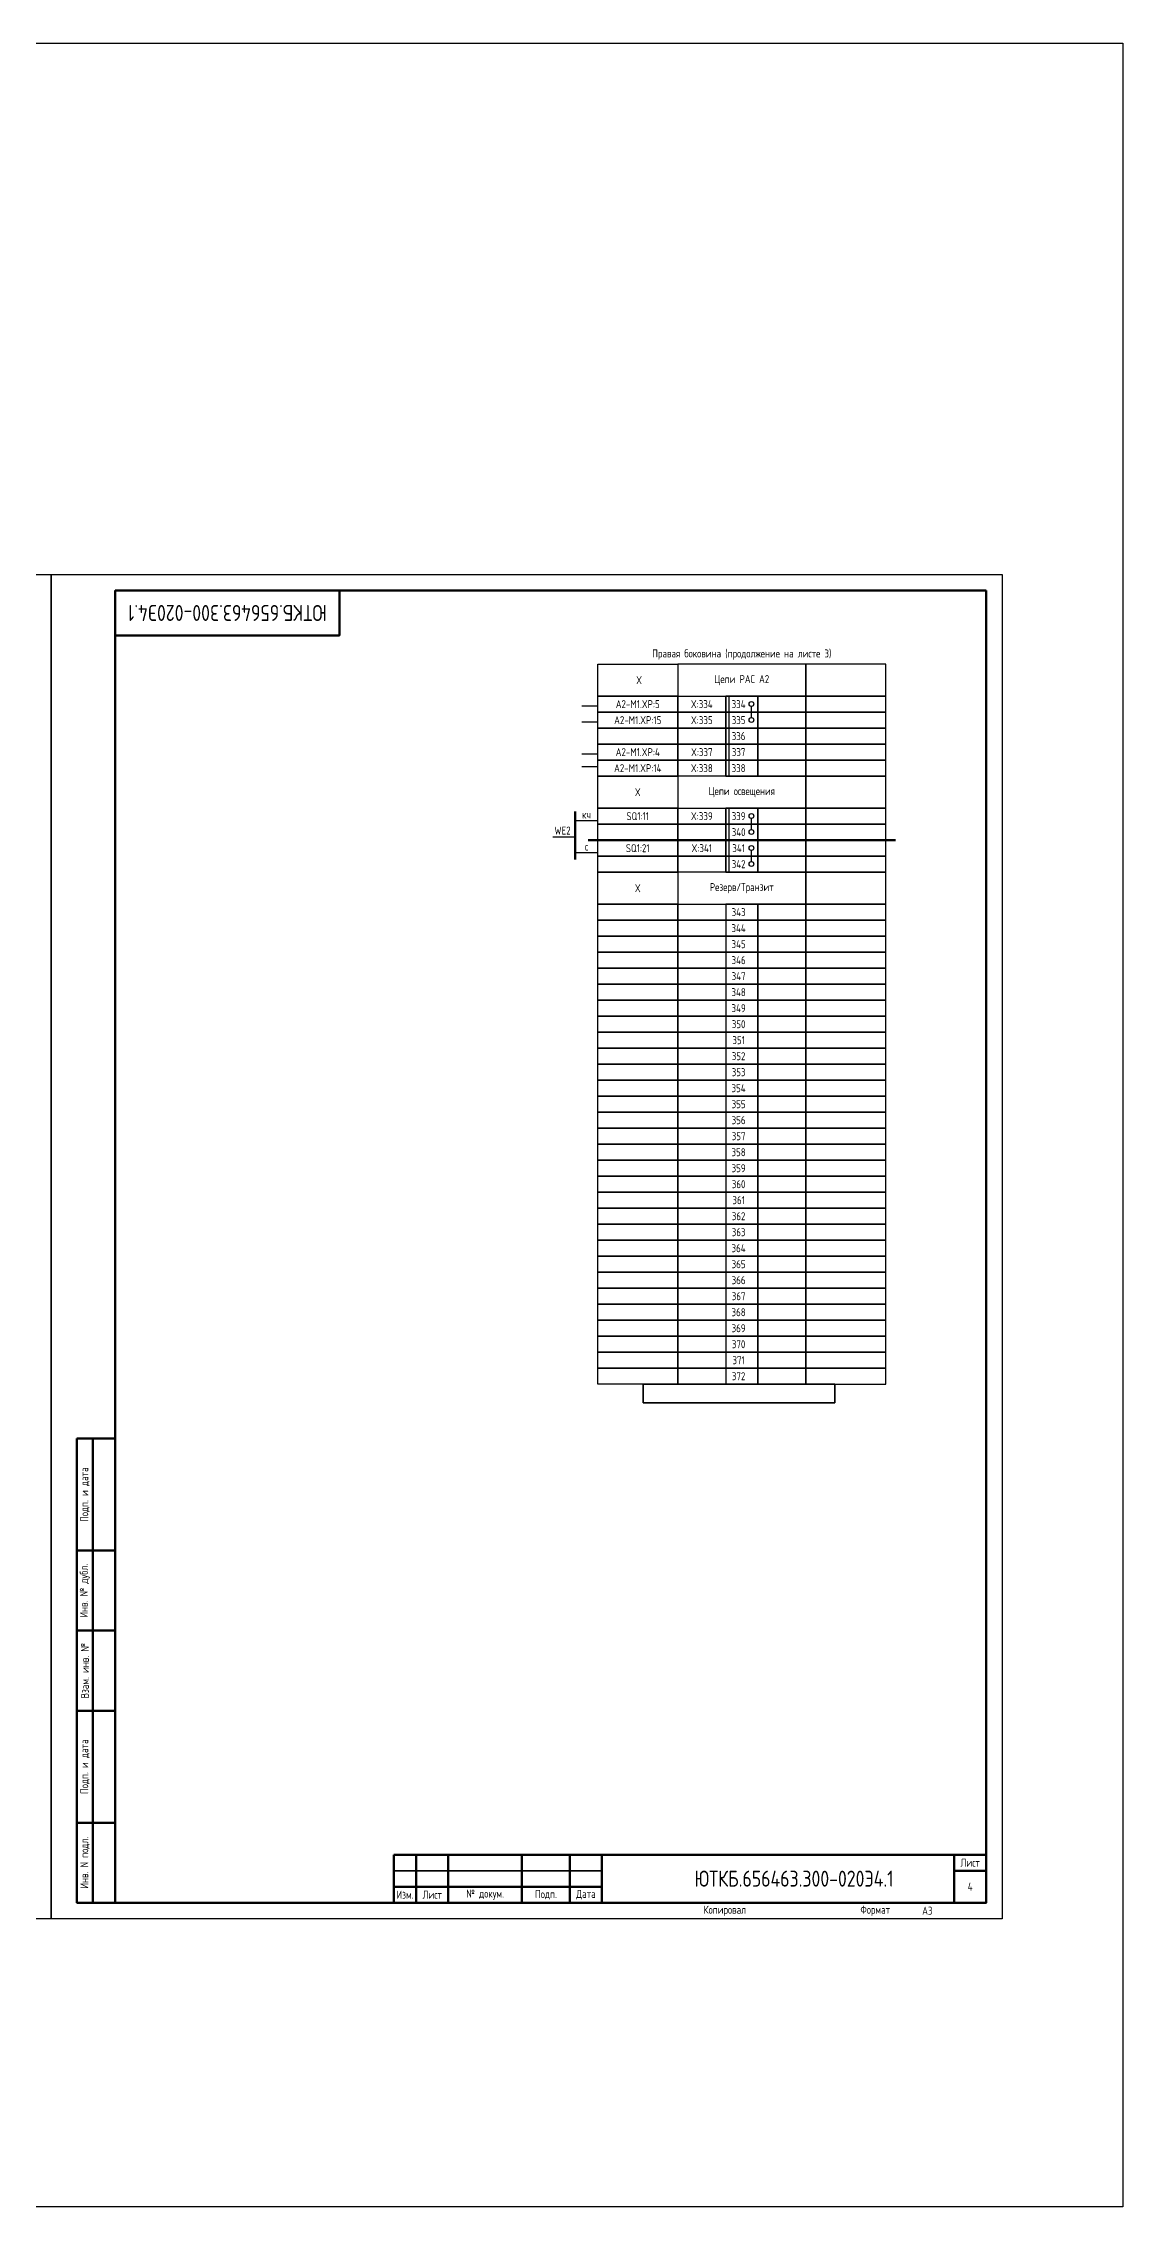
# Model space of a CAD drawing. Header units: millimetres. Extents: x -1117 to 5846, y -90 to 586.
# Drawn here: x 5508 to 5846, y -90 to 586 of the extents above; entities that cross this region are included whole.
import ezdxf

# ---------------------------------------------------------------- set-up
doc = ezdxf.new("R2010")
doc.units = ezdxf.units.MM
doc.styles.add('Gost_type_A', font='GOST_0.TTF')

# ---------------------------------------------------------------- blocks, each defined once
blk = doc.blocks.new('Штамп левый нижний')
at = {"lineweight": 50}
for points in [[(-12, 145), (-7, 145), (-7, 110), (-12, 110)], [(-7, 145), (0, 145), (0, 110), (-7, 110)], [(-12, 110), (-7, 110), (-7, 85), (-12, 85)], [(-7, 110), (0, 110), (0, 85), (-7, 85)], [(-12, 85), (-7, 85), (-7, 60), (-12, 60)], [(-7, 85), (0, 85), (0, 60), (-7, 60)], [(-12, 60), (-7, 60), (-7, 25), (-12, 25)], [(-7, 60), (0, 60), (0, 25), (-7, 25)], [(-12, 25), (-7, 25), (-7, 0), (-12, 0)], [(-7, 25), (0, 25), (0, 0), (-7, 0)]]:
    blk.add_lwpolyline(points, close=True, dxfattribs=at)
at = {"char_height": 2.5, "attachment_point": 5, "rotation": 90, "style": 'Gost_type_A'}
for s, insert, width in [('Подп. и дата', (-9.5, 127.5), 35), ('Инв. № дубл.', (-9.5, 97.5), 25), ('Взам. инв. №', (-9.5, 72.5), 25), ('Подп. и дата', (-9.5, 42.5), 35), ('Инв. N подл.', (-9.5, 12.5), 25)]:
    blk.add_mtext(s, dxfattribs=dict(at, insert=insert, width=width))
blk = doc.blocks.new('Штамп угловой верхний')
at = {"lineweight": 50}
blk.add_lwpolyline([(0, 0), (70, 0), (70, -14), (0, -14)], close=True, dxfattribs=at)
blk = doc.blocks.new('Штамп малый нижний')
at = {"lineweight": 50}
for points in [[(-185, 15), (-178, 15), (-178, 5), (-185, 5)], [(-178, 15), (-168, 15), (-168, 5), (-178, 5)], [(-168, 15), (-145, 15), (-145, 5), (-168, 5)], [(-145, 15), (-130, 15), (-130, 5), (-145, 5)], [(-130, 15), (-120, 15), (-120, 5), (-130, 5)], [(-120, 15), (-10, 15), (-10, 0), (-120, 0)], [(-10, 15), (0, 15), (0, 10), (-10, 10)], [(-10, 10), (0, 10), (0, 0), (-10, 0)], [(-185, 5), (-178, 5), (-178, 0), (-185, 0)], [(-178, 5), (-168, 5), (-168, 0), (-178, 0)], [(-168, 5), (-145, 5), (-145, 0), (-168, 0)], [(-145, 5), (-130, 5), (-130, 0), (-145, 0)], [(-130, 5), (-120, 5), (-120, 0), (-130, 0)]]:
    blk.add_lwpolyline(points, close=True, dxfattribs=at)
for points in [[(-185, 15), (-178, 15), (-178, 10), (-185, 10)], [(-178, 15), (-168, 15), (-168, 10), (-178, 10)], [(-168, 15), (-145, 15), (-145, 10), (-168, 10)], [(-145, 15), (-130, 15), (-130, 10), (-145, 10)], [(-130, 15), (-120, 15), (-120, 10), (-130, 10)], [(-185, 10), (-178, 10), (-178, 5), (-185, 5)], [(-178, 10), (-168, 10), (-168, 5), (-178, 5)], [(-168, 10), (-145, 10), (-145, 5), (-168, 5)], [(-145, 10), (-130, 10), (-130, 5), (-145, 5)], [(-130, 10), (-120, 10), (-120, 5), (-130, 5)]]:
    blk.add_lwpolyline(points, close=True)
at = {"char_height": 2.5, "style": 'Gost_type_A'}
for s, insert, width, attachment_point in [('Лист', (-5, 12.5), 10, 5), ('Изм.', (-181.5, 2.5), 7, 5), ('Лист', (-173, 2.5), 10, 5), ('№ докум.', (-156.5, 2.5), 23, 5), ('Подп.', (-137.5, 2.5), 15, 5), ('Дата', (-125, 2.5), 10, 5), ('Копировал', (-75, -2.53), 13.1202, 6), ('Формат', (-30, -2.53), 13.1202, 6)]:
    blk.add_mtext(s, dxfattribs=dict(at, insert=insert, width=width, attachment_point=attachment_point))

msp = doc.modelspace()

# ---------------------------------------------------------------- linework, layer by layer
for p, q in [((5676.67, 379), (5681.67, 379)), ((5676.67, 374), (5681.67, 374)), ((5676.67, 364), (5681.67, 364)), ((5676.67, 360), (5681.67, 360)), ((5667.67, 338), (5674.67, 338)), ((5681.67, 343), (5674.67, 343)), ((5681.67, 333), (5674.67, 333))]:
    msp.add_line(p, q)
at = {"lineweight": -2}
for p, q in [((5729.67, 375.25), (5729.67, 378.75)), ((5729.67, 340.25), (5729.67, 343.75)), ((5729.67, 330.25), (5729.67, 333.75))]:
    msp.add_line(p, q, dxfattribs=at)
at = {"linetype": 'ByBlock', "lineweight": 60}
msp.add_line((5674.67, 331), (5674.67, 346), dxfattribs=at)
at = {"lineweight": 50}
msp.add_line((5678.67, 337), (5774.67, 337), dxfattribs=at)
for points in [[(-1117.42, 586), (5845.64, 586), (5845.64, -90), (-1117.42, -90)], [(5511, 420), (5511, 0), (5214, 0), (5214, 420)], [(5808, 420), (5808, 0), (5511, 0), (5511, 420)], [(5681.67, 392), (5706.67, 392), (5706.67, 382), (5681.67, 382)], [(5681.67, 392), (5706.67, 392), (5706.67, 382), (5681.67, 382)], [(5746.67, 392), (5706.67, 392), (5706.67, 382), (5746.67, 382)], [(5771.67, 392), (5746.67, 392), (5746.67, 382), (5771.67, 382)], [(5681.67, 382), (5706.67, 382), (5706.67, 377), (5681.67, 377)], [(5706.67, 382), (5721.67, 382), (5721.67, 377), (5706.67, 377)], [(5731.67, 382), (5721.67, 382), (5721.67, 377), (5731.67, 377)], [(5721.67, 382), (5722.67, 382), (5722.67, 357), (5721.67, 357)], [(5746.67, 382), (5731.67, 382), (5731.67, 377), (5746.67, 377)], [(5771.67, 382), (5746.67, 382), (5746.67, 377), (5771.67, 377)], [(5681.67, 377), (5706.67, 377), (5706.67, 372), (5681.67, 372)], [(5681.67, 372), (5706.67, 372), (5706.67, 367), (5681.67, 367)], [(5706.67, 377), (5721.67, 377), (5721.67, 372), (5706.67, 372)], [(5706.67, 372), (5721.67, 372), (5721.67, 367), (5706.67, 367)], [(5731.67, 377), (5721.67, 377), (5721.67, 372), (5731.67, 372)], [(5731.67, 372), (5721.67, 372), (5721.67, 367), (5731.67, 367)], [(5746.67, 377), (5731.67, 377), (5731.67, 372), (5746.67, 372)], [(5746.67, 372), (5731.67, 372), (5731.67, 367), (5746.67, 367)], [(5771.67, 377), (5746.67, 377), (5746.67, 372), (5771.67, 372)], [(5771.67, 372), (5746.67, 372), (5746.67, 367), (5771.67, 367)], [(5681.67, 367), (5706.67, 367), (5706.67, 362), (5681.67, 362)], [(5706.67, 367), (5721.67, 367), (5721.67, 362), (5706.67, 362)], [(5731.67, 367), (5721.67, 367), (5721.67, 362), (5731.67, 362)], [(5746.67, 367), (5731.67, 367), (5731.67, 362), (5746.67, 362)], [(5771.67, 367), (5746.67, 367), (5746.67, 362), (5771.67, 362)], [(5681.67, 362), (5706.67, 362), (5706.67, 357), (5681.67, 357)], [(5706.67, 362), (5721.67, 362), (5721.67, 357), (5706.67, 357)], [(5731.67, 362), (5721.67, 362), (5721.67, 357), (5731.67, 357)], [(5746.67, 362), (5731.67, 362), (5731.67, 357), (5746.67, 357)], [(5771.67, 362), (5746.67, 362), (5746.67, 357), (5771.67, 357)], [(5681.67, 357), (5706.67, 357), (5706.67, 347), (5681.67, 347)], [(5746.67, 357), (5706.67, 357), (5706.67, 347), (5746.67, 347)], [(5771.67, 357), (5746.67, 357), (5746.67, 347), (5771.67, 347)], [(5681.67, 347), (5706.67, 347), (5706.67, 342), (5681.67, 342)], [(5706.67, 347), (5721.67, 347), (5721.67, 342), (5706.67, 342)], [(5731.67, 347), (5721.67, 347), (5721.67, 342), (5731.67, 342)], [(5721.67, 347), (5722.67, 347), (5722.67, 327), (5721.67, 327)], [(5746.67, 347), (5731.67, 347), (5731.67, 342), (5746.67, 342)], [(5771.67, 347), (5746.67, 347), (5746.67, 342), (5771.67, 342)], [(5681.67, 342), (5706.67, 342), (5706.67, 337), (5681.67, 337)], [(5706.67, 342), (5721.67, 342), (5721.67, 337), (5706.67, 337)], [(5731.67, 342), (5721.67, 342), (5721.67, 337), (5731.67, 337)], [(5746.67, 342), (5731.67, 342), (5731.67, 337), (5746.67, 337)], [(5771.67, 342), (5746.67, 342), (5746.67, 337), (5771.67, 337)], [(5681.67, 337), (5706.67, 337), (5706.67, 332), (5681.67, 332)], [(5681.67, 332), (5706.67, 332), (5706.67, 327), (5681.67, 327)], [(5706.67, 337), (5721.67, 337), (5721.67, 332), (5706.67, 332)], [(5706.67, 332), (5721.67, 332), (5721.67, 327), (5706.67, 327)], [(5731.67, 337), (5721.67, 337), (5721.67, 332), (5731.67, 332)], [(5731.67, 332), (5721.67, 332), (5721.67, 327), (5731.67, 327)], [(5746.67, 337), (5731.67, 337), (5731.67, 332), (5746.67, 332)], [(5746.67, 332), (5731.67, 332), (5731.67, 327), (5746.67, 327)], [(5771.67, 337), (5746.67, 337), (5746.67, 332), (5771.67, 332)], [(5771.67, 332), (5746.67, 332), (5746.67, 327), (5771.67, 327)], [(5681.67, 327), (5706.67, 327), (5706.67, 317), (5681.67, 317)], [(5746.67, 327), (5706.67, 327), (5706.67, 317), (5746.67, 317)], [(5771.67, 327), (5746.67, 327), (5746.67, 317), (5771.67, 317)], [(5681.67, 317), (5706.67, 317), (5706.67, 312), (5681.67, 312)], [(5681.67, 312), (5706.67, 312), (5706.67, 307), (5681.67, 307)], [(5681.67, 312), (5706.67, 312), (5706.67, 307), (5681.67, 307)], [(5706.67, 317), (5721.67, 317), (5721.67, 312), (5706.67, 312)], [(5706.67, 312), (5721.67, 312), (5721.67, 307), (5706.67, 307)], [(5706.67, 312), (5721.67, 312), (5721.67, 307), (5706.67, 307)], [(5731.67, 317), (5721.67, 317), (5721.67, 312), (5731.67, 312)], [(5731.67, 312), (5721.67, 312), (5721.67, 307), (5731.67, 307)], [(5731.67, 312), (5721.67, 312), (5721.67, 307), (5731.67, 307)], [(5746.67, 317), (5731.67, 317), (5731.67, 312), (5746.67, 312)], [(5746.67, 312), (5731.67, 312), (5731.67, 307), (5746.67, 307)], [(5746.67, 312), (5731.67, 312), (5731.67, 307), (5746.67, 307)], [(5771.67, 317), (5746.67, 317), (5746.67, 312), (5771.67, 312)], [(5771.67, 312), (5746.67, 312), (5746.67, 307), (5771.67, 307)], [(5771.67, 312), (5746.67, 312), (5746.67, 307), (5771.67, 307)], [(5681.67, 307), (5706.67, 307), (5706.67, 302), (5681.67, 302)], [(5681.67, 307), (5706.67, 307), (5706.67, 302), (5681.67, 302)], [(5706.67, 307), (5721.67, 307), (5721.67, 302), (5706.67, 302)], [(5706.67, 307), (5721.67, 307), (5721.67, 302), (5706.67, 302)], [(5731.67, 307), (5721.67, 307), (5721.67, 302), (5731.67, 302)], [(5731.67, 307), (5721.67, 307), (5721.67, 302), (5731.67, 302)], [(5746.67, 307), (5731.67, 307), (5731.67, 302), (5746.67, 302)], [(5746.67, 307), (5731.67, 307), (5731.67, 302), (5746.67, 302)], [(5771.67, 307), (5746.67, 307), (5746.67, 302), (5771.67, 302)], [(5771.67, 307), (5746.67, 307), (5746.67, 302), (5771.67, 302)], [(5681.67, 302), (5706.67, 302), (5706.67, 297), (5681.67, 297)], [(5681.67, 302), (5706.67, 302), (5706.67, 297), (5681.67, 297)], [(5706.67, 302), (5721.67, 302), (5721.67, 297), (5706.67, 297)], [(5706.67, 302), (5721.67, 302), (5721.67, 297), (5706.67, 297)], [(5731.67, 302), (5721.67, 302), (5721.67, 297), (5731.67, 297)], [(5731.67, 302), (5721.67, 302), (5721.67, 297), (5731.67, 297)], [(5746.67, 302), (5731.67, 302), (5731.67, 297), (5746.67, 297)], [(5746.67, 302), (5731.67, 302), (5731.67, 297), (5746.67, 297)], [(5771.67, 302), (5746.67, 302), (5746.67, 297), (5771.67, 297)], [(5771.67, 302), (5746.67, 302), (5746.67, 297), (5771.67, 297)], [(5681.67, 297), (5706.67, 297), (5706.67, 292), (5681.67, 292)], [(5681.67, 292), (5706.67, 292), (5706.67, 287), (5681.67, 287)], [(5706.67, 297), (5721.67, 297), (5721.67, 292), (5706.67, 292)], [(5706.67, 292), (5721.67, 292), (5721.67, 287), (5706.67, 287)], [(5731.67, 297), (5721.67, 297), (5721.67, 292), (5731.67, 292)], [(5731.67, 292), (5721.67, 292), (5721.67, 287), (5731.67, 287)], [(5746.67, 297), (5731.67, 297), (5731.67, 292), (5746.67, 292)], [(5746.67, 292), (5731.67, 292), (5731.67, 287), (5746.67, 287)], [(5771.67, 297), (5746.67, 297), (5746.67, 292), (5771.67, 292)], [(5771.67, 292), (5746.67, 292), (5746.67, 287), (5771.67, 287)], [(5681.67, 287), (5706.67, 287), (5706.67, 282), (5681.67, 282)], [(5706.67, 287), (5721.67, 287), (5721.67, 282), (5706.67, 282)], [(5731.67, 287), (5721.67, 287), (5721.67, 282), (5731.67, 282)], [(5746.67, 287), (5731.67, 287), (5731.67, 282), (5746.67, 282)], [(5771.67, 287), (5746.67, 287), (5746.67, 282), (5771.67, 282)], [(5681.67, 282), (5706.67, 282), (5706.67, 277), (5681.67, 277)], [(5706.67, 282), (5721.67, 282), (5721.67, 277), (5706.67, 277)], [(5731.67, 282), (5721.67, 282), (5721.67, 277), (5731.67, 277)], [(5746.67, 282), (5731.67, 282), (5731.67, 277), (5746.67, 277)], [(5771.67, 282), (5746.67, 282), (5746.67, 277), (5771.67, 277)], [(5681.67, 277), (5706.67, 277), (5706.67, 272), (5681.67, 272)], [(5681.67, 272), (5706.67, 272), (5706.67, 267), (5681.67, 267)], [(5706.67, 277), (5721.67, 277), (5721.67, 272), (5706.67, 272)], [(5706.67, 272), (5721.67, 272), (5721.67, 267), (5706.67, 267)], [(5731.67, 277), (5721.67, 277), (5721.67, 272), (5731.67, 272)], [(5731.67, 272), (5721.67, 272), (5721.67, 267), (5731.67, 267)], [(5746.67, 277), (5731.67, 277), (5731.67, 272), (5746.67, 272)], [(5746.67, 272), (5731.67, 272), (5731.67, 267), (5746.67, 267)], [(5771.67, 277), (5746.67, 277), (5746.67, 272), (5771.67, 272)], [(5771.67, 272), (5746.67, 272), (5746.67, 267), (5771.67, 267)], [(5681.67, 267), (5706.67, 267), (5706.67, 262), (5681.67, 262)], [(5681.67, 267), (5706.67, 267), (5706.67, 262), (5681.67, 262)], [(5706.67, 267), (5721.67, 267), (5721.67, 262), (5706.67, 262)], [(5706.67, 267), (5721.67, 267), (5721.67, 262), (5706.67, 262)], [(5731.67, 267), (5721.67, 267), (5721.67, 262), (5731.67, 262)], [(5731.67, 267), (5721.67, 267), (5721.67, 262), (5731.67, 262)], [(5746.67, 267), (5731.67, 267), (5731.67, 262), (5746.67, 262)], [(5746.67, 267), (5731.67, 267), (5731.67, 262), (5746.67, 262)], [(5771.67, 267), (5746.67, 267), (5746.67, 262), (5771.67, 262)], [(5771.67, 267), (5746.67, 267), (5746.67, 262), (5771.67, 262)], [(5681.67, 262), (5706.67, 262), (5706.67, 257), (5681.67, 257)], [(5681.67, 262), (5706.67, 262), (5706.67, 257), (5681.67, 257)], [(5681.67, 257), (5706.67, 257), (5706.67, 252), (5681.67, 252)], [(5681.67, 257), (5706.67, 257), (5706.67, 252), (5681.67, 252)], [(5706.67, 262), (5721.67, 262), (5721.67, 257), (5706.67, 257)], [(5706.67, 262), (5721.67, 262), (5721.67, 257), (5706.67, 257)], [(5706.67, 257), (5721.67, 257), (5721.67, 252), (5706.67, 252)], [(5706.67, 257), (5721.67, 257), (5721.67, 252), (5706.67, 252)], [(5731.67, 262), (5721.67, 262), (5721.67, 257), (5731.67, 257)], [(5731.67, 262), (5721.67, 262), (5721.67, 257), (5731.67, 257)], [(5731.67, 257), (5721.67, 257), (5721.67, 252), (5731.67, 252)], [(5731.67, 257), (5721.67, 257), (5721.67, 252), (5731.67, 252)], [(5746.67, 262), (5731.67, 262), (5731.67, 257), (5746.67, 257)], [(5746.67, 262), (5731.67, 262), (5731.67, 257), (5746.67, 257)], [(5746.67, 257), (5731.67, 257), (5731.67, 252), (5746.67, 252)], [(5746.67, 257), (5731.67, 257), (5731.67, 252), (5746.67, 252)], [(5771.67, 262), (5746.67, 262), (5746.67, 257), (5771.67, 257)], [(5771.67, 262), (5746.67, 262), (5746.67, 257), (5771.67, 257)], [(5771.67, 257), (5746.67, 257), (5746.67, 252), (5771.67, 252)], [(5771.67, 257), (5746.67, 257), (5746.67, 252), (5771.67, 252)], [(5681.67, 252), (5706.67, 252), (5706.67, 247), (5681.67, 247)], [(5706.67, 252), (5721.67, 252), (5721.67, 247), (5706.67, 247)], [(5731.67, 252), (5721.67, 252), (5721.67, 247), (5731.67, 247)], [(5746.67, 252), (5731.67, 252), (5731.67, 247), (5746.67, 247)], [(5771.67, 252), (5746.67, 252), (5746.67, 247), (5771.67, 247)], [(5681.67, 247), (5706.67, 247), (5706.67, 242), (5681.67, 242)], [(5706.67, 247), (5721.67, 247), (5721.67, 242), (5706.67, 242)], [(5731.67, 247), (5721.67, 247), (5721.67, 242), (5731.67, 242)], [(5746.67, 247), (5731.67, 247), (5731.67, 242), (5746.67, 242)], [(5771.67, 247), (5746.67, 247), (5746.67, 242), (5771.67, 242)], [(5681.67, 242), (5706.67, 242), (5706.67, 237), (5681.67, 237)], [(5681.67, 237), (5706.67, 237), (5706.67, 232), (5681.67, 232)], [(5681.67, 237), (5706.67, 237), (5706.67, 232), (5681.67, 232)], [(5706.67, 242), (5721.67, 242), (5721.67, 237), (5706.67, 237)], [(5706.67, 237), (5721.67, 237), (5721.67, 232), (5706.67, 232)], [(5706.67, 237), (5721.67, 237), (5721.67, 232), (5706.67, 232)], [(5731.67, 242), (5721.67, 242), (5721.67, 237), (5731.67, 237)], [(5731.67, 237), (5721.67, 237), (5721.67, 232), (5731.67, 232)], [(5731.67, 237), (5721.67, 237), (5721.67, 232), (5731.67, 232)], [(5746.67, 242), (5731.67, 242), (5731.67, 237), (5746.67, 237)], [(5746.67, 237), (5731.67, 237), (5731.67, 232), (5746.67, 232)], [(5746.67, 237), (5731.67, 237), (5731.67, 232), (5746.67, 232)], [(5771.67, 242), (5746.67, 242), (5746.67, 237), (5771.67, 237)], [(5771.67, 237), (5746.67, 237), (5746.67, 232), (5771.67, 232)], [(5771.67, 237), (5746.67, 237), (5746.67, 232), (5771.67, 232)], [(5681.67, 232), (5706.67, 232), (5706.67, 227), (5681.67, 227)], [(5681.67, 232), (5706.67, 232), (5706.67, 227), (5681.67, 227)], [(5706.67, 232), (5721.67, 232), (5721.67, 227), (5706.67, 227)], [(5706.67, 232), (5721.67, 232), (5721.67, 227), (5706.67, 227)], [(5731.67, 232), (5721.67, 232), (5721.67, 227), (5731.67, 227)], [(5731.67, 232), (5721.67, 232), (5721.67, 227), (5731.67, 227)], [(5746.67, 232), (5731.67, 232), (5731.67, 227), (5746.67, 227)], [(5746.67, 232), (5731.67, 232), (5731.67, 227), (5746.67, 227)], [(5771.67, 232), (5746.67, 232), (5746.67, 227), (5771.67, 227)], [(5771.67, 232), (5746.67, 232), (5746.67, 227), (5771.67, 227)], [(5681.67, 227), (5706.67, 227), (5706.67, 222), (5681.67, 222)], [(5706.67, 227), (5721.67, 227), (5721.67, 222), (5706.67, 222)], [(5731.67, 227), (5721.67, 227), (5721.67, 222), (5731.67, 222)], [(5746.67, 227), (5731.67, 227), (5731.67, 222), (5746.67, 222)], [(5771.67, 227), (5746.67, 227), (5746.67, 222), (5771.67, 222)], [(5681.67, 222), (5706.67, 222), (5706.67, 217), (5681.67, 217)], [(5681.67, 217), (5706.67, 217), (5706.67, 212), (5681.67, 212)], [(5706.67, 222), (5721.67, 222), (5721.67, 217), (5706.67, 217)], [(5706.67, 217), (5721.67, 217), (5721.67, 212), (5706.67, 212)], [(5731.67, 222), (5721.67, 222), (5721.67, 217), (5731.67, 217)], [(5731.67, 217), (5721.67, 217), (5721.67, 212), (5731.67, 212)], [(5746.67, 222), (5731.67, 222), (5731.67, 217), (5746.67, 217)], [(5746.67, 217), (5731.67, 217), (5731.67, 212), (5746.67, 212)], [(5771.67, 222), (5746.67, 222), (5746.67, 217), (5771.67, 217)], [(5771.67, 217), (5746.67, 217), (5746.67, 212), (5771.67, 212)], [(5681.67, 212), (5706.67, 212), (5706.67, 207), (5681.67, 207)], [(5706.67, 212), (5721.67, 212), (5721.67, 207), (5706.67, 207)], [(5731.67, 212), (5721.67, 212), (5721.67, 207), (5731.67, 207)], [(5746.67, 212), (5731.67, 212), (5731.67, 207), (5746.67, 207)], [(5771.67, 212), (5746.67, 212), (5746.67, 207), (5771.67, 207)], [(5681.67, 207), (5706.67, 207), (5706.67, 202), (5681.67, 202)], [(5706.67, 207), (5721.67, 207), (5721.67, 202), (5706.67, 202)], [(5731.67, 207), (5721.67, 207), (5721.67, 202), (5731.67, 202)], [(5746.67, 207), (5731.67, 207), (5731.67, 202), (5746.67, 202)], [(5771.67, 207), (5746.67, 207), (5746.67, 202), (5771.67, 202)], [(5681.67, 202), (5706.67, 202), (5706.67, 197), (5681.67, 197)], [(5681.67, 197), (5706.67, 197), (5706.67, 192), (5681.67, 192)], [(5681.67, 197), (5706.67, 197), (5706.67, 192), (5681.67, 192)], [(5706.67, 202), (5721.67, 202), (5721.67, 197), (5706.67, 197)], [(5706.67, 197), (5721.67, 197), (5721.67, 192), (5706.67, 192)], [(5706.67, 197), (5721.67, 197), (5721.67, 192), (5706.67, 192)], [(5731.67, 202), (5721.67, 202), (5721.67, 197), (5731.67, 197)], [(5731.67, 197), (5721.67, 197), (5721.67, 192), (5731.67, 192)], [(5731.67, 197), (5721.67, 197), (5721.67, 192), (5731.67, 192)], [(5746.67, 202), (5731.67, 202), (5731.67, 197), (5746.67, 197)], [(5746.67, 197), (5731.67, 197), (5731.67, 192), (5746.67, 192)], [(5746.67, 197), (5731.67, 197), (5731.67, 192), (5746.67, 192)], [(5771.67, 202), (5746.67, 202), (5746.67, 197), (5771.67, 197)], [(5771.67, 197), (5746.67, 197), (5746.67, 192), (5771.67, 192)], [(5771.67, 197), (5746.67, 197), (5746.67, 192), (5771.67, 192)], [(5681.67, 192), (5706.67, 192), (5706.67, 187), (5681.67, 187)], [(5681.67, 192), (5706.67, 192), (5706.67, 187), (5681.67, 187)], [(5706.67, 192), (5721.67, 192), (5721.67, 187), (5706.67, 187)], [(5706.67, 192), (5721.67, 192), (5721.67, 187), (5706.67, 187)], [(5731.67, 192), (5721.67, 192), (5721.67, 187), (5731.67, 187)], [(5731.67, 192), (5721.67, 192), (5721.67, 187), (5731.67, 187)], [(5746.67, 192), (5731.67, 192), (5731.67, 187), (5746.67, 187)], [(5746.67, 192), (5731.67, 192), (5731.67, 187), (5746.67, 187)], [(5771.67, 192), (5746.67, 192), (5746.67, 187), (5771.67, 187)], [(5771.67, 192), (5746.67, 192), (5746.67, 187), (5771.67, 187)], [(5681.67, 187), (5706.67, 187), (5706.67, 182), (5681.67, 182)], [(5681.67, 187), (5706.67, 187), (5706.67, 182), (5681.67, 182)], [(5706.67, 187), (5721.67, 187), (5721.67, 182), (5706.67, 182)], [(5706.67, 187), (5721.67, 187), (5721.67, 182), (5706.67, 182)], [(5731.67, 187), (5721.67, 187), (5721.67, 182), (5731.67, 182)], [(5731.67, 187), (5721.67, 187), (5721.67, 182), (5731.67, 182)], [(5746.67, 187), (5731.67, 187), (5731.67, 182), (5746.67, 182)], [(5746.67, 187), (5731.67, 187), (5731.67, 182), (5746.67, 182)], [(5771.67, 187), (5746.67, 187), (5746.67, 182), (5771.67, 182)], [(5771.67, 187), (5746.67, 187), (5746.67, 182), (5771.67, 182)], [(5681.67, 182), (5706.67, 182), (5706.67, 177), (5681.67, 177)], [(5681.67, 177), (5706.67, 177), (5706.67, 172), (5681.67, 172)], [(5706.67, 182), (5721.67, 182), (5721.67, 177), (5706.67, 177)], [(5706.67, 177), (5721.67, 177), (5721.67, 172), (5706.67, 172)], [(5731.67, 182), (5721.67, 182), (5721.67, 177), (5731.67, 177)], [(5731.67, 177), (5721.67, 177), (5721.67, 172), (5731.67, 172)], [(5746.67, 182), (5731.67, 182), (5731.67, 177), (5746.67, 177)], [(5746.67, 177), (5731.67, 177), (5731.67, 172), (5746.67, 172)], [(5771.67, 182), (5746.67, 182), (5746.67, 177), (5771.67, 177)], [(5771.67, 177), (5746.67, 177), (5746.67, 172), (5771.67, 172)], [(5681.67, 172), (5706.67, 172), (5706.67, 167), (5681.67, 167)], [(5706.67, 172), (5721.67, 172), (5721.67, 167), (5706.67, 167)], [(5731.67, 172), (5721.67, 172), (5721.67, 167), (5731.67, 167)], [(5746.67, 172), (5731.67, 172), (5731.67, 167), (5746.67, 167)], [(5771.67, 172), (5746.67, 172), (5746.67, 167), (5771.67, 167)], [(5695.89, 167.01), (5755.73, 167.01), (5755.73, 161.23), (5695.89, 161.23)], [(5695.89, 161.23), (5755.73, 161.23), (5755.73, 167), (5695.89, 167)]]:
    msp.add_lwpolyline(points, close=True)
msp.add_lwpolyline([(5803, 415), (5803, 5), (5531, 5), (5531, 415)], close=True, dxfattribs=at)
at = {"lineweight": -2}
for centre in [(5729.67, 379.55), (5729.67, 374.55), (5729.67, 344.55), (5729.67, 339.55), (5729.67, 334.55), (5729.67, 329.55)]:
    msp.add_circle(centre, 0.75, dxfattribs=at)

# ---------------------------------------------------------------- block references
for name, p in [('Штамп угловой верхний', (5531, 415)), ('Штамп малый нижний', (5803, 5))]:
    msp.add_blockref(name, p)
at = {"color": 1}
msp.add_blockref('Штамп левый нижний', (5531, 5), dxfattribs=at)

# ---------------------------------------------------------------- texts
at = {"insert": (5566, 408), "char_height": 5, "width": 70, "attachment_point": 5, "rotation": 180, "style": 'Gost_type_A'}
msp.add_mtext('ЮТКБ.656463.300-020Э4.1', dxfattribs=at)
at = {"style": 'Gost_type_A'}
for s, insert, char_height, width, attachment_point in [('Правая боковина (продолжение на листе 3)', (5726.67, 395), 2.5, 90, 5), ('X', (5694.58, 387), 2.5, 25, 5), ('Цепи РАС А2', (5726.67, 387), 2.5, 40, 5), ('A2-М1.XP:5', (5694.17, 379.5), 2.5, 25, 5), ('A2-М1.XP:15', (5694.17, 374.5), 2.5, 25, 5), ('A2-М1.XP:4', (5694.17, 364.5), 2.5, 25, 5), ('A2-М1.XP:14', (5694.17, 359.5), 2.5, 25, 5), ('X', (5694.17, 352), 2.5, 25, 5), ('Цепи освещения', (5726.67, 352), 2.5, 40, 5), ('кч', (5678.17, 345), 2.5, 7, 5), ('SQ1:11', (5694.17, 344.5), 2.5, 25, 5), ('WE2', (5670.67, 340), 2.5, 7, 5), ('с', (5678.17, 335), 2.5, 7, 5), ('SQ1:21', (5694.17, 334.5), 2.5, 25, 5), ('X', (5694.17, 322), 2.5, 25, 5), ('Резерв/Транзит', (5726.67, 322), 2.5, 40, 5), ('ЮТКБ.656463.300-020Э4.1', (5743, 12.5), 5, 120, 5), ('4', (5798, 10), 2.5, 10, 5), ('A3', (5783, 2.5), 2.5, 20, 4), ('A3', (5783, 2.5), 2.5, 20, 4)]:
    msp.add_mtext(s, dxfattribs=dict(at, insert=insert, char_height=char_height, width=width, attachment_point=attachment_point))
at = {"ltscale": 10, "char_height": 2.5, "attachment_point": 5, "style": 'Gost_type_A'}
for s, insert, width in [('X:334', (5714.17, 379.5), 15), ('334', (5725.67, 379.5), 8), ('X:335', (5714.17, 374.5), 15), ('335', (5725.67, 374.5), 8), ('X:337', (5714.17, 364.5), 15), ('336', (5725.67, 369.5), 8), ('337', (5725.67, 364.5), 8), ('X:338', (5714.17, 359.5), 15), ('338', (5725.67, 359.5), 8), ('X:339', (5714.17, 344.5), 15), ('339', (5725.67, 344.5), 8), ('340', (5725.67, 339.5), 8), ('X:341', (5714.17, 334.5), 15), ('341', (5725.67, 334.5), 8), ('342', (5725.67, 329.5), 8), ('343', (5725.67, 314.5), 8), ('344', (5725.67, 309.5), 8), ('345', (5725.67, 304.5), 8), ('346', (5725.67, 299.5), 8), ('348', (5725.67, 289.5), 8), ('347', (5725.67, 294.5), 8), ('349', (5725.67, 284.5), 8), ('350', (5725.67, 279.5), 8), ('352', (5725.67, 269.5), 8), ('351', (5725.67, 274.5), 8), ('353', (5725.67, 264.5), 8), ('354', (5725.67, 259.5), 8), ('355', (5725.67, 254.5), 8), ('356', (5725.67, 249.5), 8), ('357', (5725.67, 244.5), 8), ('358', (5725.67, 239.5), 8), ('359', (5725.67, 234.5), 8), ('360', (5725.67, 229.5), 8), ('361', (5725.67, 224.5), 8), ('362', (5725.67, 219.5), 8), ('364', (5725.67, 209.5), 8), ('363', (5725.67, 214.5), 8), ('365', (5725.67, 204.5), 8), ('366', (5725.67, 199.5), 8), ('368', (5725.67, 189.5), 8), ('367', (5725.67, 194.5), 8), ('369', (5725.67, 184.5), 8), ('370', (5725.67, 179.5), 8), ('372', (5725.67, 169.5), 8), ('371', (5725.67, 174.5), 8)]:
    msp.add_mtext(s, dxfattribs=dict(at, insert=insert, width=width))

doc.saveas('drawing.dxf')
